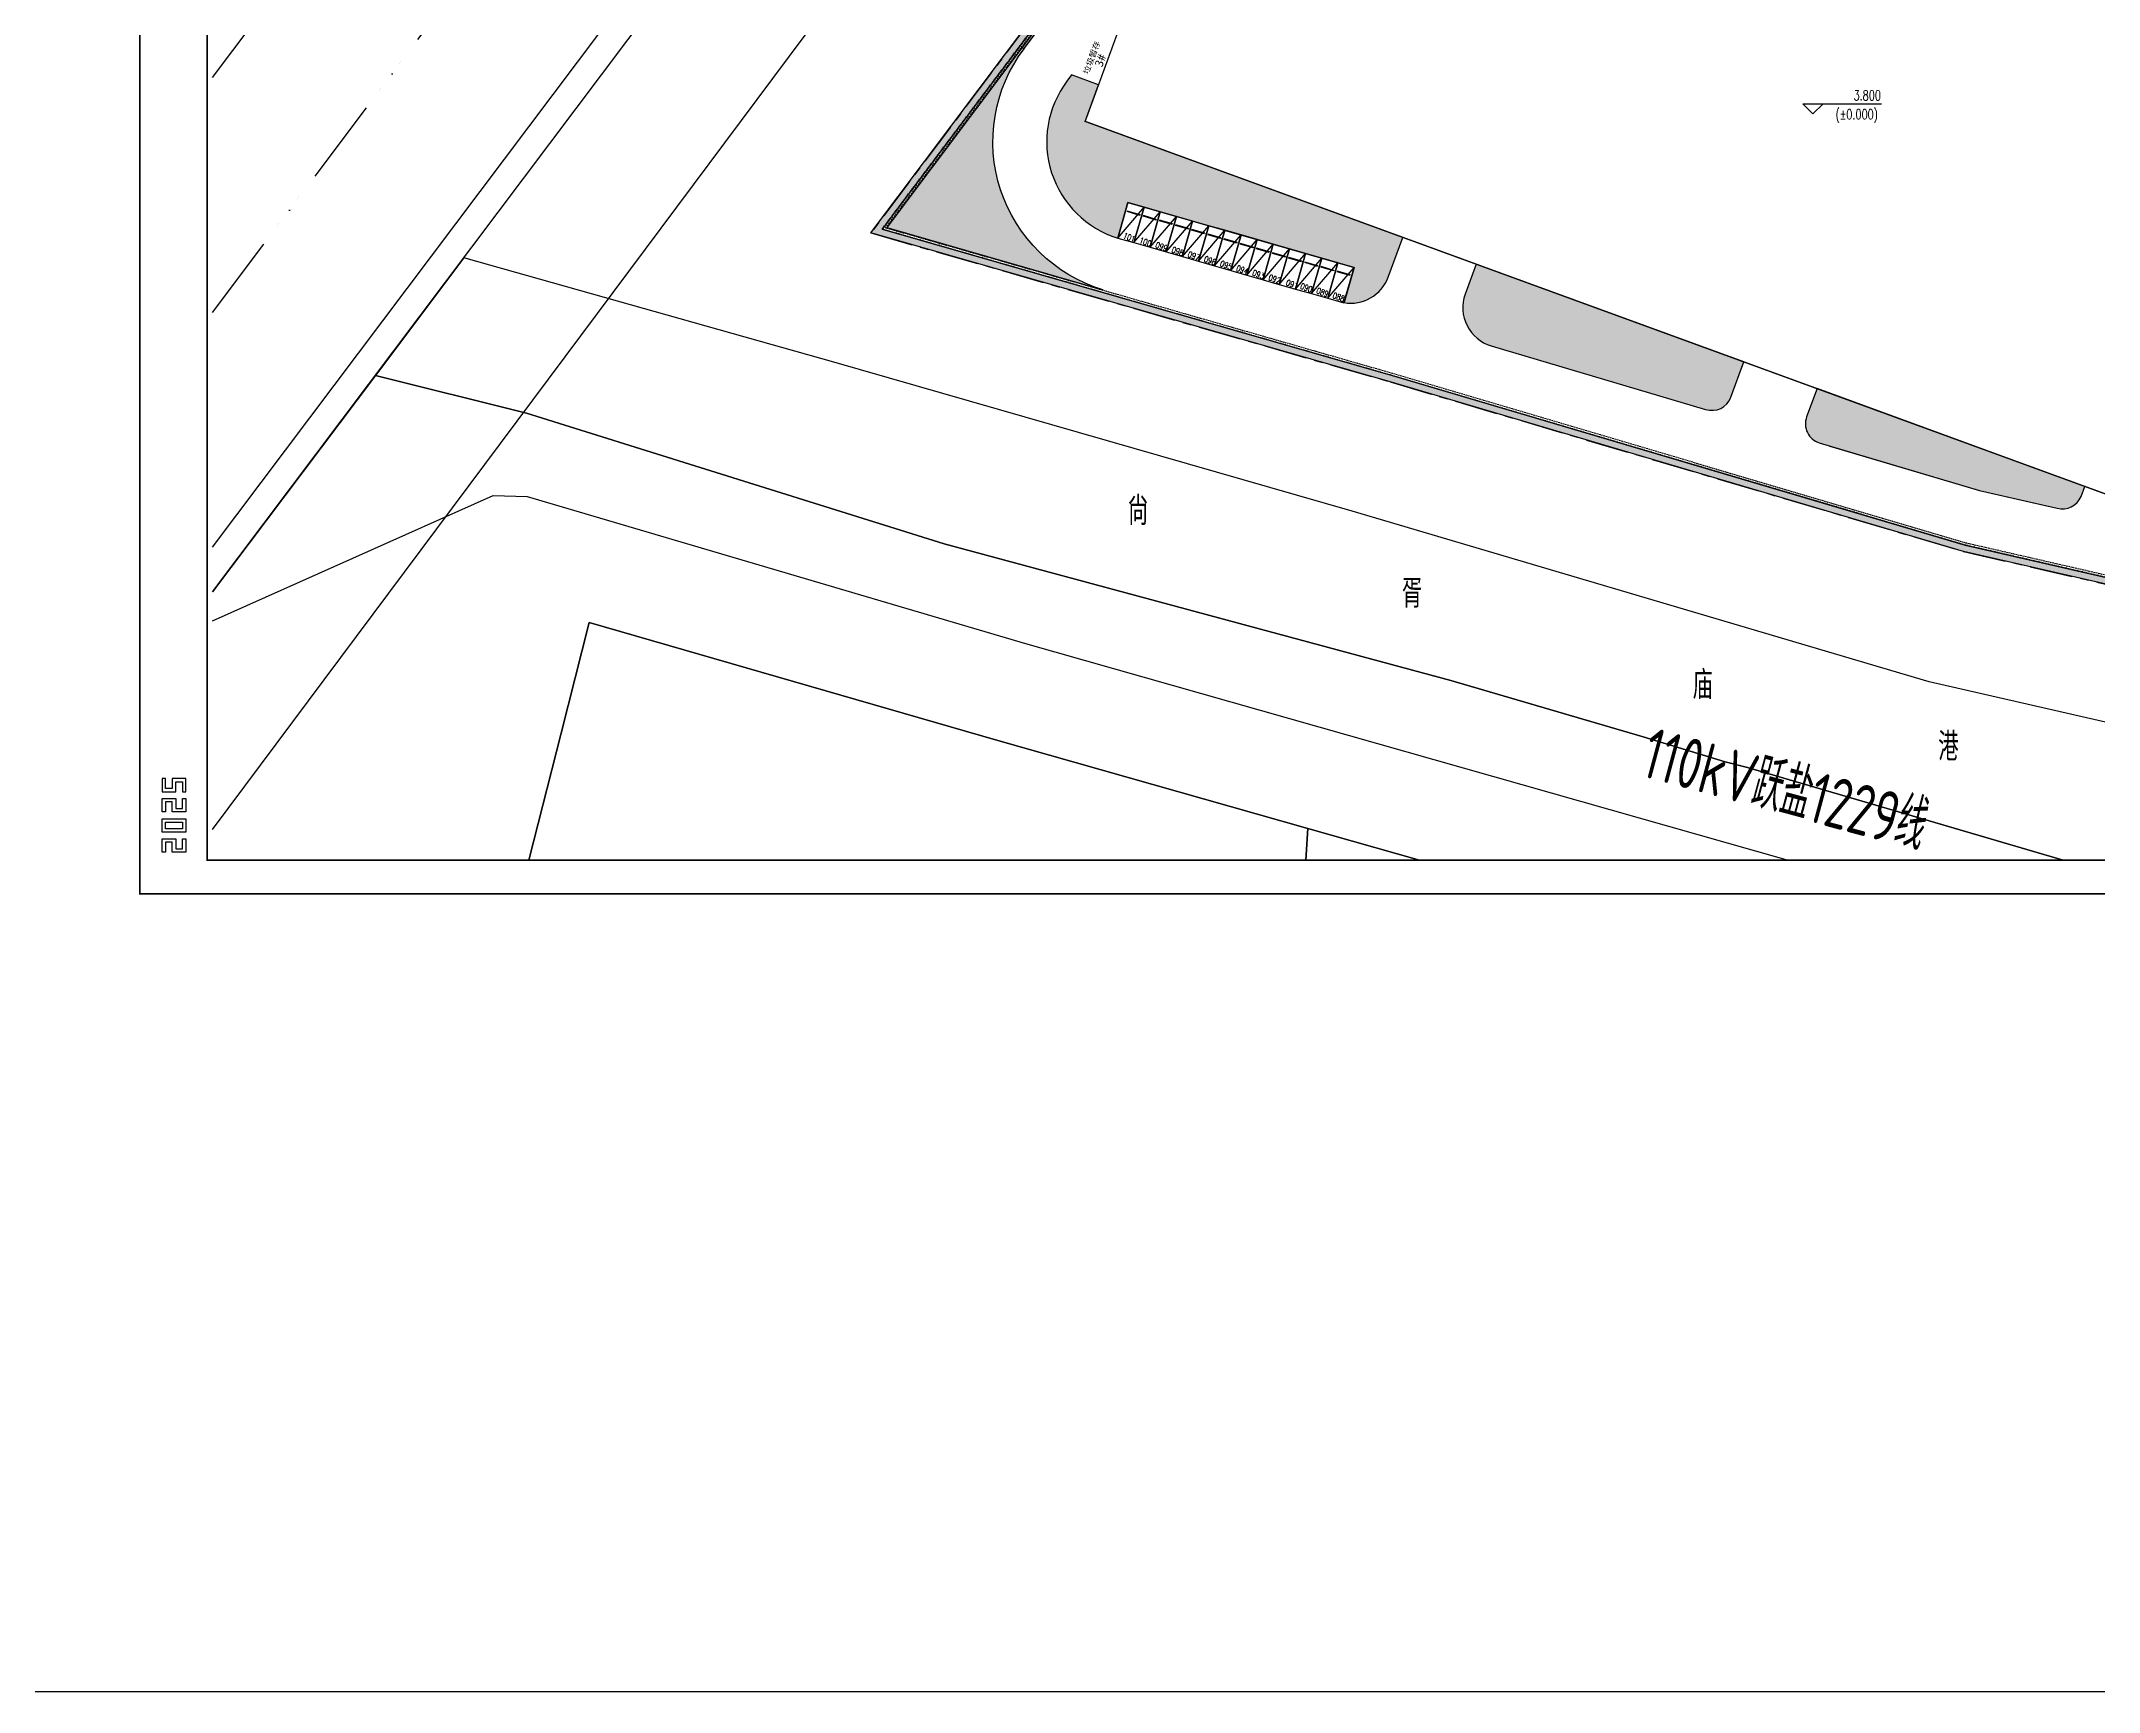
# Model space of a CAD drawing. Extents: x 40587477144 to 40590102100, y 3379967887 to 3381819730.
# Drawn here: x 40589367395 to 40589673491, y 3379967887 to 3380213572 of the extents above; entities that cross this region are included whole.
import ezdxf
from ezdxf.enums import TextEntityAlignment as Align

# ---------------------------------------------------------------- set-up
doc = ezdxf.new("R2010")
doc.units = 0
doc.header["$LTSCALE"] = 1000
doc.header["$MEASUREMENT"] = 0
for name, pattern in [('CENTER', [50.800000000000004, 31.75, -6.35, 6.35, -6.35]), ('DASH', [0.35, 0.25, -0.1]), ('DASHDOT', [25.399999999999995, 12.7, -6.349999999999999, 0, -6.349999999999999]), ('PHANTOM2', [31.749999999999986, 15.875, -3.174999999999999, 3.174999999999999, -3.174999999999999, 3.174999999999999, -3.174999999999999])]:
    doc.linetypes.add(name, pattern=pattern)
doc.layers.get('Defpoints').update_dxf_attribs({"color": 210})
for name, color, linetype in [('0-cxFrame', 155, 'Continuous'), ('0-HX', 1, 'Continuous'), ('00-GHBJ', 7, 'Continuous'), ('00-HLBJ', 5, 'Continuous'), ('A-Car', 155, 'Continuous'), ('A-CURTAIN', 84, 'Continuous'), ('A-LIN-V', 9, 'Continuous'), ('A-SFCE', 30, 'Continuous'), ('AS-WALL', 40, 'Continuous'), ('Car 无障碍', 1, 'Continuous'), ('JT-路缘石线', 5, 'Continuous'), ('JT-道路中心线', 1, 'DASHDOT'), ('JT-道路名称', 7, 'Continuous'), ('JT-道路红线', 7, 'Continuous'), ('PUB_TEXT', 7, 'Continuous'), ('YD-规划单元', 6, 'PHANTOM2'), ('建-文字', 7, 'Continuous'), ('总-标高', 3, 'Continuous'), ('管线文字标注', 7, 'Continuous'), ('高压线', 210, 'Continuous')]:
    doc.layers.add(name, color=color, linetype=linetype)
doc.layers.add('0-cxText', color=131, linetype='Continuous', lineweight=25)
doc.styles.add('A-STANDARD', font='SIMPLEX', dxfattribs={"bigfont": 'GBCBIG'})
doc.styles.add('cx_tuming', font='simhei.ttf')
doc.styles.add('cx_tuqian1', font='')
doc.styles.get("Standard").update_dxf_attribs({"font": 'GBENOR', "width": 0.7, "bigfont": 'GBCBIG'})
doc.styles.add('黑体', font='simhei.ttf', dxfattribs={"height": 12})
doc.styles.get('cx_tuqian1').set_extended_font_data('SimSun')
pattern_1 = [(19.99999999999998, (440.107795715332, 194.2398300170898), (956.275963936384, 2050.740422578524), [240, -48, 64, -48, 240, -960]), (19.99999999999998, (348.5154342651367, 211.9834671020508), (956.275963936384, 2050.740422578524), [160, -120, 240, -120, 160, -800]), (19.99999999999998, (655.8504104614258, 1004.918022155762), (956.275963936384, 2050.740422578524), [200, -80, 200, -1120]), (19.99999999999998, (-205.3501281738281, 1032.003547668457), (956.275963936384, 2050.740422578524), [80, -160, 80, -1280]), (110, (-54.99931335449219, 1086.72677230835), (-2050.740422578524, 956.275963936384), [143.9999999999999, -1456]), (110, (724.3924865722656, 348.7915229797363), (-2050.740422578524, 956.275963936384), [159.9999999999999, -1440]), (110, (881.3766403198242, 1087.002857208252), (-2050.740422578524, 956.275963936384), [159.9999999999999, -1440]), (65.00000000000001, (925.3208694458008, 404.8966331481934), (-547.2322293314808, 1503.508193286057), [160, -2102.7416992]), (154.9999999999999, (534.4087371826172, 262.6162528991699), (-1503.508193286057, -547.2322293314808), [160, -2102.741699199999]), (83.43494882, (877.4794540405273, 395.9972076416016), (-547.2322292444445, 1503.508193285503), [160, -3417.7087632]), (95.96375653, (799.5678939819336, 376.1531410217285), (-547.2322291846804, 1503.508193052025), [159.9999999999999, -6436.969001599999]), (95.96375653, (956.5520477294922, 1114.364471435547), (-547.2322291846804, 1503.508193052025), [128, -6468.969001599999]), (95.96375653, (-24.92916107177734, 1097.671417236328), (-547.2322291846804, 1503.508193052025), [112, -6484.969001599998]), (124.03624347, (649.2170791625977, 321.4299125671387), (-547.2322292935037, 1503.508193012417), [160, -6436.9690016]), (124.03624347, (806.2012252807617, 1059.641246795654), (-547.2322292935037, 1503.508193012417), [128, -6468.9690016]), (124.03624347, (-85.06947326660156, 1075.782127380371), (-547.2322292935037, 1503.508193012417), [112, -6484.9690016]), (136.5650512, (576.7778244018555, 286.5507621765137), (-547.2322299226216, 1503.508193038666), [159.9999999999999, -3417.706876319999])]

# ---------------------------------------------------------------- blocks, each defined once
blk = doc.blocks.new('GGRrrrr')
at = {"layer": 'A-CURTAIN'}
h = blk.add_hatch(dxfattribs=at)
h.set_pattern_fill('草坪或沼泽', color=0, scale=400, angle=19.99999999999998)
h.set_pattern_definition(pattern_1)
h.paths.add_polyline_path([(1393117.320922852, 618300.9193000793), (1393292.936767578, 540880.4741477966), (1330517.002159119, 532866.5696678162), (1241737.975387573, 527102.5202484131), (1161598.890319824, 521245.7613601685), (1240382.850791931, 783371.5528144836), (1244595.073738098, 797109.7279624939), (1261185.678756714, 852563.1131820679), (1335771.367614746, 847453.3053207397), (1355485.375518799, 842594.5098495483), (1380777.422203064, 840861.7712898254), (1392639.610717773, 828900.035358429), (1392845.235137939, 738250.2696037292), (1391845.237701416, 738248.0012702942), (1391806.246421814, 755447.9559936523), (1391306.45426178, 755446.8222770691), (1391785.831069946, 764447.9511528015), (1391640.544288635, 828487.3259391785), (1380332.88168335, 839889.8824043274), (1355330.389472961, 841602.7838134766), (1335616.381584167, 846461.5792884827), (1261914.650527954, 851510.8278846741), (1245552.140869141, 796819.8416023254), (1241339.732727051, 783081.0626220703), (1162974.660324097, 522348.9729347229), (1241669.135520935, 528100.1562232971), (1330421.199440002, 533862.4550628662), (1392290.937599182, 541760.6755371094), (1392117.323532104, 618298.6509666443)])
h.paths.add_polyline_path([(1393076.15146637, 636450.5321846008), (1392076.154045105, 636448.2638511658), (1392062.989784241, 641998.404788971), (1391563.607894897, 641997.2195243835), (1392041.628883362, 650998.2749595642), (1391886.520614624, 720048.3890342712), (1392886.518035889, 720050.6573638916)])
h = blk.add_hatch(dxfattribs=at)
h.set_pattern_fill('草坪或沼泽', color=0, scale=400, angle=19.99999999999998)
h.set_pattern_definition([(19.99999999999998, (440.107795715332, 194.2398300170898), (956.2759639363836, 2050.740422578524), [240, -48, 64, -48, 240, -960]), (19.99999999999998, (348.5154342651367, 211.9834671020508), (956.2759639363836, 2050.740422578524), [160, -120, 240, -120, 160, -800]), (19.99999999999998, (655.8504104614258, 1004.918022155762), (956.2759639363836, 2050.740422578524), [200, -80, 200, -1120]), (19.99999999999998, (-205.3501281738281, 1032.003547668457), (956.2759639363836, 2050.740422578524), [80, -160, 80, -1280]), (110, (-54.99931335449219, 1086.72677230835), (-2050.740422578524, 956.2759639363836), [143.9999999999999, -1456]), (110, (724.3924865722656, 348.7915229797363), (-2050.740422578524, 956.2759639363836), [159.9999999999999, -1440]), (110, (881.3766403198242, 1087.002857208252), (-2050.740422578524, 956.2759639363836), [159.9999999999999, -1440]), (65.00000000000001, (925.3208694458008, 404.8966331481934), (-547.2322293314807, 1503.508193286057), [160, -2102.7416992]), (154.9999999999999, (534.4087371826172, 262.6162528991699), (-1503.508193286057, -547.2322293314807), [160, -2102.741699199999]), (83.43494882, (877.4794540405273, 395.9972076416016), (-547.2322292444445, 1503.508193285503), [160, -3417.7087632]), (95.96375653, (799.5678939819336, 376.1531410217285), (-547.2322291846804, 1503.508193052025), [159.9999999999999, -6436.969001599999]), (95.96375653, (956.5520477294922, 1114.364471435547), (-547.2322291846804, 1503.508193052025), [128, -6468.969001599999]), (95.96375653, (-24.92916107177734, 1097.671417236328), (-547.2322291846804, 1503.508193052025), [112, -6484.969001599998]), (124.03624347, (649.2170791625977, 321.4299125671387), (-547.2322292935037, 1503.508193012417), [160, -6436.9690016]), (124.03624347, (806.2012252807617, 1059.641246795654), (-547.2322292935037, 1503.508193012417), [128, -6468.9690016]), (124.03624347, (-85.06947326660156, 1075.782127380371), (-547.2322292935037, 1503.508193012417), [112, -6484.9690016]), (136.5650512, (576.7778244018555, 286.5507621765137), (-547.232229922622, 1503.508193038667), [159.9999999999999, -3417.706876319999])])
edge = h.paths.add_edge_path()
edge.add_line((1391002.783584595, 755446.1334381104), (1391033.862896324, 755969.2298610318))
edge.add_line((1391033.86289978, 755969.2298622131), (1391484.60933056, 764440.2374043328))
edge.add_line((1391484.609329224, 764440.2374038696), (1391240.917746339, 828322.242167785))
edge.add_line((1391240.917747498, 828322.2421684265), (1380155.065434195, 839501.1268444082))
edge.add_line((1380155.065429688, 839501.1268424988), (1355268.395031075, 841206.093397873))
edge.add_line((1355268.39503479, 841206.0933990479), (1335554.387081419, 846064.8888675765))
edge.add_line((1335554.387077332, 846064.8888664246), (1262206.239214119, 851089.9137592164))
edge.add_line((1262206.239219666, 851089.9137611389), (1173161.430034699, 554852.1791891612))
edge.add_line((1173161.430030823, 554852.1791877747), (1173522.489795612, 554879.6278408373))
edge.add_line((1173522.4897995, 554879.6278419495), (1259298.694751966, 840247.1814245735))
edge.add_line((1259298.694747925, 840247.1814231873), (1260664.251583645, 840250.287743258))
edge.add_line((1260664.251579285, 840250.2877464294), (1260650.720505403, 845748.0085758491))
edge.add_line((1260650.72051239, 845748.0085716248), (1335651.042472096, 845918.1516353745))
edge.add_line((1335651.042472839, 845918.151638031), (1335663.543034486, 840420.7167655955))
edge.add_line((1335663.543029785, 840420.7167663574), (1342663.498677632, 840436.620142065))
edge.add_line((1342663.498680115, 840436.6201400757), (1342656.698541388, 843434.4194341273))
edge.add_line((1342656.698539734, 843434.4194335938), (1345656.684828249, 843441.2245361431))
edge.add_line((1345656.684829712, 843441.2245368958), (1345663.514863657, 840443.5152480957))
edge.add_line((1345663.514862061, 840443.515247345), (1365660.002805453, 840488.87754378))
edge.add_line((1365660.002807617, 840488.8775444031), (1374552.106933233, 839873.2337869616))
edge.add_arc((1367357.655082703, 824128.4532546997), 17310.63983173795, 5.5802626876526915, 65.44234737564938, ccw=False)
edge.add_line((1384586.259040833, 825811.7408561707), (1385552.940604924, 825812.0992239242))
edge.add_line((1385552.940605164, 825812.0992240906), (1390246.63666195, 825822.7249858105))
edge.add_line((1390246.636665344, 825822.72498703), (1390404.911168448, 755445.2751032704))
edge.add_line((1390404.911170959, 755445.2751045227), (1391002.783589707, 755446.1334401162))
h = blk.add_hatch(dxfattribs=at)
h.set_pattern_fill('草坪或沼泽', color=0, scale=400, angle=19.99999999999998)
h.set_pattern_definition(pattern_1)
edge = h.paths.add_edge_path()
edge.add_line((1173512.305244446, 554845.7449989319), (1173155.085936737, 554831.0713842202))
edge.add_line((1173155.0859375, 554831.0713844299), (1163524.968235145, 522790.2575555341))
edge.add_line((1163524.968238831, 522790.2575569153), (1188194.999978613, 524593.2033733372))
edge.add_line((1188194.999977112, 524593.2033729553), (1196898.305926643, 525229.2620976403))
edge.add_arc((1195519.698471069, 548182.0357627869), 22994.13789069359, 163.1539962715134, 273.4372146258146, ccw=False)
h = blk.add_hatch(dxfattribs=at)
h.set_pattern_fill('草坪或沼泽', color=0, scale=400, angle=19.99999999999998)
h.set_pattern_definition(pattern_1)
edge = h.paths.add_edge_path()
edge.add_line((1185763.953125, 553630.0568504333), (1181497.566036912, 553620.3790911356))
edge.add_line((1181497.56603241, 553620.3790893555), (1181163.316101037, 552508.3680380676))
edge.add_arc((1195532.515228271, 548191.2631492615), 15003.70881224868, 163.2775469475754, 272.9902600297627)
edge.add_line((1196315.20161438, 533207.983127594), (1195914.317433031, 538693.353841225))
edge.add_line((1195914.317428589, 538693.3538398743), (1230821.221517936, 541244.4351195028))
edge.add_line((1230821.22151947, 541244.4351196289), (1231217.218756597, 535825.9330934063))
edge.add_line((1231217.21875, 535825.9330940247), (1231219.128530798, 535799.8013059333))
edge.add_arc((1230091.420585632, 541693.2821273804), 6000.403436568175, 280.8325127464313, 359.2841170360192)
edge.add_line((1236091.355659485, 541618.3119468689), (1236076.986068722, 547944.4649811573))
edge.add_line((1236076.986068726, 547944.4649810791), (1185777.108986019, 547830.3659859998))
edge.add_line((1185777.108985901, 547830.3659858704), (1185763.953120482, 553630.0568484234))
h = blk.add_hatch(dxfattribs=at)
h.set_pattern_fill('草坪或沼泽', color=0, scale=400, angle=19.99999999999998)
h.set_pattern_definition(pattern_1)
edge = h.paths.add_edge_path()
edge.add_arc((1287086.611854553, 542474.2940864563), 3002.944574341888, 271.8572850416933, 359.9882297803063)
edge.add_line((1290089.556358337, 542473.677192688), (1290076.840876741, 548066.6175288585))
edge.add_line((1290076.84085083, 548066.617527008), (1247676.955272955, 547970.7161664492))
edge.add_line((1247676.955276489, 547970.7161712646), (1247687.75114993, 543196.960539914))
edge.add_arc((1253679.12134552, 543301.8079109192), 5992.287504082803, 181.0025584380961, 272.842281492802)
edge.add_line((1253976.259872437, 537316.8920173645), (1287183.937472948, 539472.9270909346))
edge = h.paths.add_edge_path()
edge.add_line((1329616.456428528, 542227.8923683167), (1341359.964062779, 543727.0552054652))
edge.add_arc((1341073.685401917, 546723.1906356812), 3009.781217659443, 275.4580023213756, 357.3877285112058)
edge.add_line((1344080.338951111, 546586.0140037537), (1344076.702546852, 548189.1094326916))
edge.add_line((1344076.702545166, 548189.1094322205), (1301676.806858308, 548096.0561051675))
edge.add_line((1301676.806861877, 548096.0561065674), (1301686.987860365, 543605.704719515))
edge.add_arc((1304689.737319946, 543616.8256759644), 3002.77005395695, 180.2121991850287, 271.7484849628892)
edge.add_line((1304781.358085632, 540615.4537162781), (1329616.456429699, 542227.8923684977))
at = {"layer": 'A-CURTAIN', "color": 0}
for p, q in [((1306434.546836853, 540722.7883224487), (1329616.456428528, 542227.8923683167)), ((1329616.456428528, 542227.8923683167), (1340425.714805603, 543607.7900123596)), ((1188194.999992371, 524652.3215293884), (1188194.999977112, 524593.2033729553))]:
    blk.add_line(p, q, dxfattribs=at)
for points in [[(1393292.936767578, 540880.4741477966), (1330517.002159119, 532866.5696678162), (1241737.975387573, 527102.5202484131), (1161598.890319824, 521245.7613601685), (1240382.850791931, 783371.5528144836), (1244595.073738098, 797109.7279624939), (1261185.678756714, 852563.1131820679)], [(1261914.650527954, 851510.8278846741), (1245552.140869141, 796819.8416023254), (1241339.732727051, 783081.0626220703), (1162974.660324097, 522348.9729347229), (1241669.135520935, 528100.1562232971), (1330421.199440002, 533862.4550628662), (1392290.937599182, 541760.6755371094)], [(1262206.239219666, 851089.9137611389), (1173161.430030823, 554852.1791877747), (1173522.4897995, 554879.6278419495), (1259298.694747925, 840247.1814231873)]]:
    blk.add_lwpolyline(points, dxfattribs=at)
blk.add_lwpolyline([(1173512.305244446, 554845.7449989319), (1173155.0859375, 554831.0713844299), (1163524.968238831, 522790.2575569153), (1188194.999977112, 524593.2033729553), (1196898.305923462, 525229.262096405, -0.5221387178512485), (1173512.305244446, 554845.7449989319)], format="xyb", dxfattribs=at)
for points in [[(1185763.953125, 553630.0568504333), (1181497.56603241, 553620.3790893555), (1181163.316101074, 552508.3680381775, 0.5189748700477782), (1196315.20161438, 533207.983127594), (1196315.20161438, 533207.983127594), (1195914.317428589, 538693.3538398743), (1230821.22151947, 541244.4351196289), (1231217.21875, 535825.9330940247), (1231219.12853241, 535799.8013038635, 0.3563377193979856), (1236091.355659485, 541618.3119468689), (1236076.986068726, 547944.4649810791), (1185777.108985901, 547830.3659858704)], [(1287183.937469482, 539472.9270896912, 0.4046909998279155), (1290089.556358337, 542473.677192688), (1290076.84085083, 548066.617527008), (1247676.955276489, 547970.7161712646), (1247687.751121521, 543196.9605369568, 0.423649714596616), (1253976.259872437, 537316.8920173645)], [(1329616.456428528, 542227.8923683167), (1341359.964065552, 543727.0552062988, 0.3735352288341908), (1344080.338951111, 546586.0140037537), (1344076.702545166, 548189.1094322205), (1301676.806861877, 548096.0561065674), (1301686.987861633, 543605.7047195435, 0.4220889648508855), (1304781.358085632, 540615.4537162781)]]:
    blk.add_lwpolyline(points, format="xyb", close=True, dxfattribs=at)
blk = doc.blocks.new('建筑-停车位-2400x5300')
at = {"color": 0}
blk.add_lwpolyline([(-49.99999999813735, 199.9999999757856), (-50.00000090897083, -5299.999999886379), (2449.999999089167, -5299.999999826774), (2449.999999998137, 200.0000000335276)], close=True, dxfattribs=at)
for points in [[(2449.999999998137, 200.0000000335276), (-50.00000090897083, -5299.999999886379)], [(199.9999990900978, -3953.625492763415), (2199.999999090098, -3953.625492763415)], [(199.9999990900978, -4053.625492763415), (199.9999990900978, -3953.625492763415)], [(199.9999990900978, -4053.625492763415), (2199.999999090098, -4053.625492763415)], [(2199.999999090098, -4053.625492763415), (2199.999999090098, -3953.625492763415)]]:
    blk.add_lwpolyline(points, dxfattribs=at)
blk = doc.blocks.new('A$C10711624')
at = {"extrusion": (3.134021904840889e-20, -1.664658296498927e-06, 0.9999999999986144)}
h = blk.add_hatch(dxfattribs=at)
h.set_pattern_fill('ANSI31', color=0, scale=100, angle=-179.9999999999949)
h.set_pattern_definition([(225.0000000000051, (3800.007419287693, 5500.006425840314), (112.2532015133746, -112.2532015133545), [])])
h.paths.add_polyline_path([(1200.007419167086, 500.0064266760751), (1200.007419167086, 6000.006425846401), (0.007419226691126823, 6000.006425853851), (0.007419107481837273, 500.0064266760751)])
at = {"extrusion": (3.13402190484087e-20, -1.664658296498927e-06, 0.9999999999986144)}
h = blk.add_hatch(color=0, dxfattribs=at)
edge = h.paths.add_edge_path()
edge.add_arc((2375.417937817052, 4361.973326195031), 142.5068755969405, 270, 630)
at = {"color": 0, "extrusion": (3.102258169318817e-20, -1.664658296498927e-06, 0.9999999999986144)}
for points in [[(1200.007419167086, 500.0064266760752), (1200.007419167086, 6000.006425846402), (0.007419226691126823, 6000.006425853852), (0.007419107481837273, 500.0064266760752)], [(3700.007419167086, 500.0064266798005), (3700.007419167086, 6000.006425850127), (1200.007419167086, 6000.006425846402), (1200.007419167086, 500.0064266760752)]]:
    blk.add_lwpolyline(points, close=True, dxfattribs=at)
at = {"color": 0, "extrusion": (3.102258169318817e-20, -1.664658296498927e-06, 0.9999999999986144), "const_width": 37.49999999999998}
blk.add_lwpolyline([(2203.362415611744, 3930.752950630222, 1.547199659181741), (2923.838705956936, 3129.742450060216)], format="xyb", dxfattribs=at)
for points in [[(2375.420530080795, 4266.588223728888), (2375.441022336483, 3512.625412534414), (2777.793970346451, 3512.640425152568), (2969.436802983284, 3085.194018999411), (3005.555261850357, 3085.19771862991)], [(2375.427981853485, 3992.420153154683), (2791.261956214905, 3992.432474503916)]]:
    blk.add_lwpolyline(points, dxfattribs=at)
at = {"color": 0}
blk.add_circle((2375.417937815189, 4361.973326195497), 142.5068755969404, dxfattribs=at)
at = {"layer": 'Defpoints', "color": 0, "linetype": 'DASH', "extrusion": (3.102258169318817e-20, -1.664658296498927e-06, 0.9999999999986144)}
blk.add_lwpolyline([(3400.007419286296, 800.0064266629867), (3400.007419286296, 5700.006425822237), (1500.007419226691, 5700.006425833413), (1500.007419286296, 800.0064266518108)], close=True, dxfattribs=at)
blk = doc.blocks.new('G$C29A62568')
at = {"layer": 'A-Car', "color": 8, "extrusion": (7.103892189259454e-08, 1.937544352733996e-07, 0.9999999999999788), "rotation": 159.8002921507157}
for p in [(40588256577.38121, 3380449758.728107, 3538.323122636224), (40588258923.61811, 3380448895.49457, 3538.32312205504), (40588261269.85518, 3380448032.261038, 3538.323121473863), (40588263616.09207, 3380447169.027505, 3538.323120892682), (40588265962.32903, 3380446305.793968, 3538.3231203115), (40588268308.56599, 3380445442.560435, 3538.323119730317), (40588270654.8029, 3380444579.326898, 3538.32311914913), (40588273001.03992, 3380443716.093363, 3538.323118567956), (40588275347.27688, 3380442852.859831, 3538.323117986768), (40588277693.51389, 3380441989.626299, 3538.323117405595), (40588280039.75075, 3380441126.392764, 3538.323116824407), (40588282385.98769, 3380440263.159228, 3538.323116243229), (40588284732.22476, 3380439399.925698, 3538.323115662043), (40588287078.46161, 3380438536.69216, 3538.323115080865), (40588289424.69863, 3380437673.458623, 3538.323114499681), (40588291770.93558, 3380436810.22509, 3538.323113918504), (40588294117.17253, 3380435946.991553, 3538.323113337318), (40588296463.40949, 3380435083.75802, 3538.323112756133), (40588298809.64639, 3380434220.524487, 3538.323112174942), (40588301155.88341, 3380433357.29095, 3538.323111593768), (40588303502.12032, 3380432494.057414, 3538.323111012583), (40588305848.35738, 3380431630.823884, 3538.323110431408), (40588308194.59428, 3380430767.590353, 3538.323109850227), (40588310540.83116, 3380429904.356815, 3538.32310926904), (40588312887.06821, 3380429041.123279, 3538.323108687862), (40588315233.30515, 3380428177.889746, 3538.323108106681), (40588317579.54218, 3380427314.656211, 3538.323107525498), (40588319925.77902, 3380426451.422675, 3538.323106944313), (40588322272.01603, 3380425588.189143, 3538.323106363127), (40588324618.25303, 3380424724.955591, 3538.323105781943)]:
    blk.add_blockref('建筑-停车位-2400x5300', p, dxfattribs=at)
at = {"layer": 'A-Car', "color": 8, "rotation": 69.79974337414957}
for p in [(40588364888.08628, 3380391400.523922, -3538.320014200602), (40588364024.83023, 3380389054.295223, -3538.320014200595), (40588362125.67509, 3380383892.608548, -3538.319911017199), (40588362988.91579, 3380386238.823462, -3538.3199110172), (40588361089.76972, 3380381077.133458, -3538.319807833801), (40588360226.51377, 3380378730.904765, -3538.319807833801), (40588359190.60838, 3380375915.429668, -3538.319704650399), (40588358327.35229, 3380373569.200977, -3538.319704650401), (40588356428.19093, 3380368407.497196, -3538.319601467004), (40588357291.44699, 3380370753.725884, -3538.319601467003), (40588355392.28556, 3380365592.022102, -3538.319498283605), (40588354529.02953, 3380363245.793411, -3538.319498283606), (40588353493.12414, 3380360430.318315, -3538.319395100206), (40588352629.86816, 3380358084.089624, -3538.319395100205), (40588350730.7067, 3380352922.385838, -3538.319291916808), (40588351593.96277, 3380355268.614532, -3538.319291916807), (40588349694.80133, 3380350106.910747, -3538.31918873341), (40588348831.54529, 3380347760.682054, -3538.319188733411), (40588347795.63992, 3380344945.20696, -3538.319085550013), (40588346932.38394, 3380342598.97827, -3538.319085550012), (40588345896.47857, 3380339783.503177, -3538.318982366612), (40588345033.2225, 3380337437.274486, -3538.318982366612)]:
    blk.add_blockref('建筑-停车位-2400x5300', p, dxfattribs=at)
at = {"layer": 'A-Car', "color": 8, "extrusion": (7.125858025611802e-08, 1.936736165651785e-07, 0.9999999999999788), "rotation": 69.79996271005484}
for p in [(40588309406.08829, 3380240605.250131, 3546.928726176754), (40588308542.84118, 3380238259.018132, 3546.92821025975), (40588306816.34744, 3380233566.554033, 3546.927178425763), (40588307679.59422, 3380235912.786137, 3546.927694342765), (40588305953.1004, 3380231220.322038, 3546.926662508775), (40588305089.85345, 3380228874.090045, 3546.926146591786), (40588304226.6064, 3380226527.858049, 3546.925630674793), (40588302500.11242, 3380221835.394011, 3546.924598840806), (40588303363.35951, 3380224181.62602, 3546.9251147578), (40588287738.58988, 3380181714.826343, 3546.915776660223), (40588286875.3428, 3380179368.59435, 3546.915260743227), (40588286012.09583, 3380177022.362355, 3546.914744826237), (40588284285.60179, 3380172329.89836, 3546.913712992247), (40588285148.84868, 3380174676.130357, 3546.914228909235), (40588283422.35475, 3380169983.666367, 3546.913197075255), (40588282559.10776, 3380167637.434373, 3546.912681158268), (40588281695.86073, 3380165291.202379, 3546.912165241275), (40588279969.36666, 3380160598.738385, 3546.911133407289), (40588280832.61381, 3380162944.970377, 3546.911649324284), (40588279106.1197, 3380158252.506391, 3546.910617490298), (40588278242.8726, 3380155906.274399, 3546.910101573297), (40588276516.37856, 3380151213.810406, 3546.909069739307), (40588277379.62555, 3380153560.042403, 3546.909585656307), (40588275653.13153, 3380148867.578413, 3546.908553822321), (40588274789.88445, 3380146521.346418, 3546.908037905318), (40588273063.39053, 3380141828.882429, 3546.907006071343), (40588273926.63745, 3380144175.114428, 3546.90752198833), (40588272200.14344, 3380139482.650435, 3546.906490154348), (40588271336.89648, 3380137136.418437, 3546.905974237359), (40588269610.40236, 3380132443.954448, 3546.904942403363), (40588270473.64933, 3380134790.186444, 3546.905458320357), (40588268747.15534, 3380130097.722453, 3546.904426486371), (40588267883.90831, 3380127751.490459, 3546.90391056938)]:
    blk.add_blockref('建筑-停车位-2400x5300', p, dxfattribs=at)
at = {"layer": 'A-Car', "color": 8, "extrusion": (7.110402563980044e-08, 1.939792531973538e-07, 0.9999999999999788), "rotation": 163.8498797130952}
for p in [(40588089603.94752, 3380184370.390601, 3541.662203707582), (40588092005.28809, 3380183675.003169, 3541.662239561829), (40588094406.62852, 3380182979.615665, 3541.662275416051), (40588096807.9691, 3380182284.228159, 3541.66231127028), (40588099209.30949, 3380181588.840579, 3541.662347124487), (40588101610.65007, 3380180893.453143, 3541.662382978732), (40588104011.99058, 3380180198.065649, 3541.662418832968), (40588106413.331, 3380179502.678143, 3541.66245468719), (40588108814.67158, 3380178807.290638, 3541.662490541421), (40588111216.01199, 3380178111.903201, 3541.662526395656), (40588113617.35254, 3380177416.515768, 3541.662562249898), (40588116018.69297, 3380176721.128335, 3541.662598104136), (40588118420.03384, 3380176025.7407, 3.402399852618601), (40588120821.37435, 3380175330.353193, 3.402399852616782)]:
    blk.add_blockref('建筑-停车位-2400x5300', p, dxfattribs=at)
at = {"layer": 'Car 无障碍', "color": 8, "extrusion": (1.853056329793375e-06, 2.155191310710992e-07, 0.99999999999826), "xscale": -1, "rotation": 249.7997433646088}
blk.add_blockref('A$C10711624', (40588342908.61985, 3380333690.396473, 72402.6913796022), dxfattribs=at)
at = {"layer": 'Car 无障碍', "color": 8, "extrusion": (1.853117541313055e-06, 2.156855201829052e-07, 0.9999999999982598), "rotation": 249.8049597788136}
blk.add_blockref('A$C10711624', (40588343322.92042, 3380334816.575572, 72405.73931512069), dxfattribs=at)
blk = doc.blocks.new('55555555555555555555555555555')
at = {"layer": '建-文字', "color": 0, "style": 'A-STANDARD', "width": 0.7058823529411765}
for s, p in [('001', (40588255175.73572, 3380450026.954892)), ('002', (40588257523.92146, 3380449169.036646)), ('003', (40588259872.10724, 3380448311.11838)), ('004', (40588262220.29298, 3380447453.200134)), ('005', (40588264568.47873, 3380446595.281897)), ('006', (40588266916.66447, 3380445737.363628)), ('007', (40588269264.85019, 3380444879.445397)), ('008', (40588271613.03593, 3380444021.527151)), ('009', (40588273961.22166, 3380443163.608886)), ('010', (40588276309.40746, 3380442305.690618)), ('011', (40588278657.59314, 3380441447.772399)), ('012', (40588281005.77895, 3380440589.854148)), ('013', (40588283353.96468, 3380439731.935868)), ('014', (40588285702.15034, 3380438874.017643)), ('015', (40588288050.33612, 3380438016.099382)), ('016', (40588290398.52189, 3380437158.181153)), ('017', (40588292746.70762, 3380436300.262877)), ('018', (40588295094.89336, 3380435442.344625)), ('019', (40588297362.20415, 3380434709.451086)), ('020', (40588299791.26477, 3380433726.508155)), ('021', (40588302139.45061, 3380432868.589908)), ('022', (40588304487.63634, 3380432010.671619)), ('023', (40588306888.44193, 3380431133.208655)), ('024', (40588309236.62766, 3380430275.290406)), ('025', (40588311584.81345, 3380429417.372149)), ('026', (40588313932.99922, 3380428559.453888)), ('027', (40588316281.18496, 3380427701.53563)), ('028', (40588318629.37065, 3380426843.617409)), ('029', (40588320978.28776, 3380425987.706183)), ('030', (40588323326.47305, 3380425129.787562)), ('031', (40588365148.2493, 3380391514.578084)), ('032', (40588364290.35524, 3380389166.383505)), ('033', (40588363260.79687, 3380386348.600646)), ('034', (40588362402.85613, 3380384000.423148)), ('035', (40588361373.32904, 3380381182.609478)), ('037', (40588359485.8613, 3380376016.618205)), ('036', (40588360515.38831, 3380378834.431922)), ('038', (40588358627.9205, 3380373668.440727)), ('039', (40588357598.39341, 3380370850.627021)), ('040', (40588356740.45265, 3380368502.449514)), ('041', (40588355710.92558, 3380365684.635822)), ('042', (40588354852.98481, 3380363336.458309)), ('044', (40588352965.51706, 3380358170.467064)), ('043', (40588353823.45784, 3380360518.644578)), ('045', (40588351935.98995, 3380355352.653385)), ('046', (40588351078.04917, 3380353004.475867)), ('047', (40588350048.52214, 3380350186.662158)), ('048', (40588349190.58139, 3380347838.484644)), ('050', (40588347289.53468, 3380342635.300797)), ('049', (40588348161.05437, 3380345020.670933)), ('051', (40588346273.5866, 3380339854.679692)), ('052', (40588345415.64581, 3380337506.50221)), ('053', (40588344386.11876, 3380334688.688513)), ('054', (40588343117.22328, 3380331215.689301)), ('056', (40588309155.40523, 3380238243.87326)), ('055', (40588310013.33698, 3380240592.054067)), ('057', (40588308297.47347, 3380235895.692429)), ('058', (40588307439.54171, 3380233547.511587)), ('059', (40588306581.58479, 3380231199.34)), ('061', (40588304865.74646, 3380226502.969159)), ('060', (40588305723.65326, 3380228851.159082)), ('062', (40588304007.81471, 3380224154.788365)), ('063', (40588303149.88295, 3380221806.607521)), ('101', (40588088737.00387, 3380184250.540771)), ('100', (40588091139.91292, 3380183560.592903)), ('099', (40588093542.82198, 3380182870.645033)), ('098', (40588095945.73098, 3380182180.697177)), ('097', (40588098348.64005, 3380181490.749302)), ('096', (40588100751.54911, 3380180800.80143)), ('095', (40588103154.45812, 3380180110.853571)), ('064', (40588288479.22685, 3380181652.724174)), ('094', (40588105557.36718, 3380179420.905703)), ('093', (40588107960.27628, 3380178730.957824)), ('092', (40588110363.18529, 3380178041.010108)), ('091', (40588112956.099, 3380177281.641963)), ('066', (40588286763.36335, 3380176956.362551)), ('065', (40588287621.29509, 3380179304.543322)), ('090', (40588115082.93716, 3380176748.730417)), ('089', (40588117485.84621, 3380176058.782547)), ('088', (40588119888.75526, 3380175368.834669)), ('067', (40588285905.43159, 3380174608.181744)), ('068', (40588285047.49985, 3380172260.000935)), ('069', (40588284189.56807, 3380169911.820123)), ('071', (40588282473.70458, 3380165215.458508)), ('070', (40588283331.63476, 3380167563.639879)), ('072', (40588281615.77283, 3380162867.277699)), ('073', (40588280757.84118, 3380160519.096885)), ('075', (40588279041.97762, 3380155822.73527)), ('074', (40588279899.90777, 3380158170.916683)), ('076', (40588278184.04587, 3380153474.554461)), ('077', (40588277326.11408, 3380151126.373654)), ('079', (40588275610.25056, 3380146430.012035)), ('078', (40588276468.18233, 3380148778.192845)), ('080', (40588274752.31883, 3380144081.831226)), ('081', (40588273894.3855, 3380141733.650973)), ('082', (40588273036.45536, 3380139385.469612)), ('084', (40588271303.44019, 3380134642.161589)), ('083', (40588272178.52361, 3380137037.288803)), ('085', (40588270462.65849, 3380132340.927742)), ('086', (40588269604.72832, 3380129992.746374)), ('087', (40588268746.79658, 3380127644.565565))]:
    blk.add_text(s, height=892.5, rotation=339.9297114345931, dxfattribs=at).set_placement(p)
blk = doc.blocks.new('TK22.A0 L(Dragon)')
at = {"layer": '0-cxFrame', "color": 7, "const_width": 0.5}
blk.add_lwpolyline([(0, 0), (-1189, 0), (-1189, 841), (0, 841)], close=True, dxfattribs=at)
at = {"layer": '0-cxFrame', "const_width": 0.5}
blk.add_lwpolyline([(-80, 10), (-1169, 10), (-1169, 831), (-80, 831)], close=True, dxfattribs=at)
at = {"layer": 'Defpoints', "color": 2}
for points in [[(-1181.372217987729, 34.37405134963985), (-1182.372217987729, 34.37405134963993), (-1182.372217987729, 30.37405134963985), (-1178.372217987729, 30.37405134963985), (-1178.372217987729, 33.37405134963985), (-1176.372217987729, 33.37405134963985), (-1176.372217987729, 30.37405134963985), (-1175.372217987729, 30.37405134963985), (-1175.372217987729, 34.37405134963985), (-1179.372217987729, 34.37405134963985), (-1179.372217987729, 31.37405134963985), (-1181.372217987729, 31.37405134963985), (-1181.372217987729, 34.37405134963985)], [(-1181.372217987729, 24.37405134963992), (-1182.372217987729, 24.37405134963985), (-1182.372217987729, 28.37405134963992), (-1178.372217987729, 28.37405134963992), (-1178.372217987729, 25.37405134963992), (-1176.372217987729, 25.37405134963992), (-1176.372217987729, 28.37405134963992), (-1175.372217987729, 28.37405134963992), (-1175.372217987729, 24.37405134963992), (-1179.372217987729, 24.37405134963992), (-1179.372217987729, 27.37405134963992), (-1181.372217987729, 27.37405134963992), (-1181.372217987729, 24.37405134963992)], [(-1181.372217987729, 12.37405134963992), (-1182.372217987729, 12.37405134963985), (-1182.372217987729, 16.37405134963992), (-1178.372217987729, 16.37405134963992), (-1178.372217987729, 13.37405134963992), (-1176.372217987729, 13.37405134963992), (-1176.372217987729, 16.37405134963992), (-1175.372217987729, 16.37405134963992), (-1175.372217987729, 12.37405134963992), (-1179.372217987729, 12.37405134963992), (-1179.372217987729, 15.37405134963992), (-1181.372217987729, 15.37405134963992), (-1181.372217987729, 12.37405134963992)]]:
    blk.add_lwpolyline(points, dxfattribs=at)
for points in [[(-1182.372217987729, 18.37405134963992), (-1182.372217987729, 22.37405134963992), (-1175.372217987729, 22.37405134963992), (-1175.372217987729, 18.37405134963992)], [(-1181.372217987729, 19.37405134963992), (-1181.372217987729, 21.37405134963992), (-1176.372217987729, 21.37405134963992), (-1176.372217987729, 19.37405134963992)]]:
    blk.add_lwpolyline(points, close=True, dxfattribs=at)
at = {"style": '黑体', "flags": 4}
blk.add_attdef('图幅', text='', height=3.3, dxfattribs=at).set_placement((-40, 3), align=Align.RIGHT)
at = {"layer": '0-cxText', "flags": 4}
for tag, height, style, p in [('建设单位', 3.5, 'cx_tuming', (-45, 240)), ('项目名称', 3.5, 'cx_tuming', (-45, 210)), ('子项名称', 3.5, 'cx_tuming', (-45, 180)), ('工程编号', 3.3, 'cx_tuqian1', (-35, 165)), ('图名1', 3.5, 'cx_tuming', (-45, 87)), ('图名2', 3.5, 'cx_tuming', (-45, 79)), ('图名3', 3.5, 'cx_tuming', (-45, 71)), ('出图日期', 3.3, 'cx_tuqian1', (-39, 60)), ('专业', 3.3, 'cx_tuqian1', (-55, 52)), ('图号', 3.3, 'cx_tuqian1', (-55, 44)), ('版次', 3.3, 'cx_tuqian1', (-20, 44))]:
    blk.add_attdef(tag, text='', height=height, dxfattribs=dict(at, style=style)).set_placement(p, align=Align.MIDDLE)
at = {"layer": 'Defpoints', "color": 6, "flags": 4}
for tag, height, style, p in [('tufu', 3.3, '黑体', (-12, 12)), ('dwfname', 4, 'cx_tuqian1', (-80, 3))]:
    blk.add_attdef(tag, text='', height=height, dxfattribs=dict(at, style=style)).set_placement(p, align=Align.RIGHT)

msp = doc.modelspace()

# ---------------------------------------------------------------- linework, layer by layer
at = {"layer": '0-HX', "linetype": 'CENTER', "ltscale": 0.2}
for p, q in [((40589568063.942, 3380162853.2), (40589653372.64201, 3380137607.1)), ((40589653372.642, 3380137607.1), (40589715054.542, 3380123451.4))]:
    msp.add_line(p, q, dxfattribs=at)
msp.add_lwpolyline([(40589813895.24646, 3380393980.898591), (40589806893.09981, 3380409302.927993), (40589783755.04839, 3380419662.492842), (40589766931.37378, 3380431029.725266), (40589698697.76943, 3380461579.853973), (40589663979.4409, 3380415266.100388), (40589655282.48067, 3380403827.430825), (40589490831.73977, 3380185028.900704), (40589568063.9409, 3380162853.200386), (40589653372.64089, 3380137607.100389), (40589715054.54089, 3380123451.400389)], close=True, dxfattribs=at)
at = {"layer": '00-GHBJ', "color": 8, "lineweight": -3}
for points in [[(40589668205.1401, 3380091657.2), (40589621203.342, 3380105459.5), (40589621203.342, 3380105459.5), (40589617895.142, 3380106324.8), (40589617895.142, 3380106324.8), (40589605725.242, 3380110004.7), (40589605725.242, 3380110004.7), (40589577094.942, 3380118412.2), (40589577094.942, 3380118412.2), (40589501711.642, 3380138734.1), (40589501711.642, 3380138734.1), (40589439577.242, 3380158223.4), (40589439577.242, 3380158223.4), (40589417128.442, 3380163829.5), (40589417128.442, 3380163829.5), (40589392885.75322, 3380131584.331925)], [(40589555836.342, 3380096380.5), (40589509690.542, 3380109506), (40589509690.542, 3380109506), (40589448918.142, 3380127037.2), (40589448918.142, 3380127037.2), (40589444765.642, 3380110573.2), (40589444765.642, 3380110573.2), (40589439931.02069, 3380091657.2)], [(40589444765.642, 3380110573.2), (40589448918.142, 3380127037.2), (40589448918.142, 3380127037.2), (40589509690.542, 3380109506), (40589509690.542, 3380109506), (40589555836.342, 3380096380.5), (40589555836.342, 3380096380.5), (40589572442.11784, 3380091657.2)], [(40589439931.01717, 3380091657.2), (40589444765.642, 3380110573.2)], [(40589555502.94075, 3380091657.2), (40589555836.342, 3380096380.5)], [(40589572442.11784, 3380091657.2), (40589555836.342, 3380096380.5), (40589555836.342, 3380096380.5), (40589555502.94075, 3380091657.2)]]:
    msp.add_lwpolyline(points, dxfattribs=at)
at = {"layer": '00-HLBJ', "color": 8}
msp.add_lwpolyline([(40589713038.24923, 3380103361.461239), (40589648260.26847, 3380118227.628645), (40589648260.26847, 3380118227.628645), (40589562433.36847, 3380143627.128645), (40589562433.36847, 3380143627.128645), (40589485318.66847, 3380165769.128645), (40589485318.66847, 3380165769.128645), (40589430283.24516, 3380181326.658241), (40589430283.24516, 3380181326.658241), (40589417128.44201, 3380163829.5), (40589417128.44201, 3380163829.5), (40589439577.24201, 3380158223.400001), (40589439577.24201, 3380158223.400001), (40589501711.64202, 3380138734.1), (40589501711.64202, 3380138734.1), (40589577094.94202, 3380118412.200001), (40589577094.94202, 3380118412.200001), (40589605725.24201, 3380110004.700001), (40589605725.24201, 3380110004.700001), (40589617895.14201, 3380106324.800001), (40589617895.14201, 3380106324.800001), (40589621203.34201, 3380105459.5), (40589621203.34201, 3380105459.5), (40589668205.14011, 3380091657.2)], dxfattribs=at)
at = {"layer": 'A-LIN-V', "color": 1}
msp.add_lwpolyline([(40587814360.14975, 3381424720.385408), (40590102100.07924, 3381424720.385408), (40590102100.07924, 3379967886.777117), (40587814360.14975, 3379967886.777117)], close=True, dxfattribs=at)
at = {"layer": 'A-SFCE', "linetype": 'DASH'}
for points in [[(40589736943.22045, 3380186275.2518), (40589714418.10886, 3380124623.454611), (40589653626.61252, 3380138574.811246), (40589568343.82142, 3380163813.243817), (40589492503.82979, 3380185589.19868), (40589656080.2026, 3380403224.398946), (40589664777.54151, 3380414663.566556), (40589699018.54659, 3380460340.577489), (40589766443.47521, 3380430152.515933), (40589783267.14992, 3380418785.283481), (40589801056.35935, 3380410820.547568), (40589806140.30674, 3380408544.319479), (40589812815.1216, 3380393938.554342), (40589790837.06477, 3380333784.059697), (40589787277.22997, 3380325498.369755)], [(40589736661.43875, 3380186378.203611), (40589714227.17925, 3380124975.070877), (40589653702.80399, 3380138865.124507), (40589568427.78556, 3380164101.256846), (40589493005.45679, 3380185757.288075), (40589656319.51819, 3380403043.488082), (40589665016.97177, 3380414482.806521), (40589699114.77972, 3380459968.794543), (40589766297.10567, 3380429889.353124), (40589783120.78036, 3380418522.120672), (40589800933.76739, 3380410546.738856), (40589805914.46883, 3380408316.736924), (40589812491.08414, 3380393925.851067), (40589790558.14065, 3380333894.832758), (40589787001.59286, 3380325616.793515)]]:
    msp.add_lwpolyline(points, dxfattribs=at)
at = {"layer": 'AS-WALL', "color": 20, "true_color": 0xf72408, "const_width": 200.0000000000001}
msp.add_lwpolyline([(40589529278.71108, 3380219628.731724), (40589522702.40094, 3380201629.203375), (40589697125.27341, 3380137902.038649), (40589722245.53068, 3380206656.82238), (40589564290.81921, 3380264367.177512)], close=True, dxfattribs=at)
at = {"layer": 'JT-路缘石线', "color": 8, "ltscale": 10}
msp.add_line((40589392885.75322, 3380138241.233315), (40589497763.54199, 3380277739), dxfattribs=at)
msp.add_lwpolyline([(40589392885.75322, 3380208139.30594), (40589464265.142, 3380303080.9), (40589541157.14199, 3380404092), (40589591345.34199, 3380470101.9), (40589600760.14199, 3380482661.1)], dxfattribs=at)
at = {"layer": 'JT-道路中心线', "color": 8, "flags": 128}
msp.add_lwpolyline([(40589392885.75322, 3380173190.251926), (40589481014.342, 3380290410), (40589557871.942, 3380391375.9), (40589608107.042, 3380457447.5), (40589641622.91913, 3380502157.2)], dxfattribs=at)
at = {"layer": 'JT-道路红线', "color": 8}
msp.add_lwpolyline([(40589392885.75322, 3380131584.317257), (40589500953.842, 3380275325.5), (40589577766.14199, 3380376231.9), (40589577769.14199, 3380376235.7), (40589577772.04199, 3380376239.6), (40589577774.94199, 3380376243.4), (40589631347.64199, 3380446704.8)], dxfattribs=at)
at = {"layer": 'YD-规划单元', "color": 8, "ltscale": 2, "const_width": 1, "flags": 128}
msp.add_lwpolyline([(40589642251.44628, 3380502157.2), (40589624499.54199, 3380477547.2), (40589558729.14199, 3380393357.8), (40589468800.242, 3380274194.2), (40589400778.94199, 3380183824), (40589392885.75322, 3380173332.789425)], dxfattribs=at)
at = {"layer": '总-标高', "color": 8}
for p, q in [((40589630968.34639, 3380202730.535805), (40589629468.34639, 3380204230.535805)), ((40589629468.34639, 3380204230.535805), (40589641168.34639, 3380204230.535805)), ((40589630968.34639, 3380202730.535805), (40589632468.34639, 3380204230.535805))]:
    msp.add_line(p, q, dxfattribs=at)
at = {"layer": '高压线', "color": 8}
for points in [[(40589392885.75322, 3380096223.224099), (40589695541.96588, 3380502157.2)], [(40589392885.75322, 3380127315.967916), (40589434629.74199, 3380145941.3), (40589439672.642, 3380145807.9), (40589513821.64199, 3380123927.5), (40589626942.842, 3380091751.7), (40589627279.34515, 3380091657.2)]]:
    msp.add_lwpolyline(points, dxfattribs=at)

# ---------------------------------------------------------------- block references
at = {"color": 8, "rotation": 339.7997433640027}
msp.add_blockref('GGRrrrr', (40588220693.66874, 3380096947.084455), dxfattribs=at)
at = {"extrusion": (-7.059998132795915e-08, -1.939148066761998e-07, 0.9999999999999787), "rotation": 0.1297468477867362}
msp.add_blockref('G$C29A62568', (9198870.997235857, -91903963.36278877, 17.1720991676288), dxfattribs=at)
at = {"layer": '0-cxFrame', "xscale": 500, "yscale": 500, "zscale": 500}
msp.add_blockref('TK22.A0 L(Dragon)', (40589976594.04819, 3380086657.200004), dxfattribs=at)
at = {"layer": 'A-LIN-V', "color": 8}
msp.add_blockref('55555555555555555555555555555', (1439521.541999817, 0), dxfattribs=at)

# ---------------------------------------------------------------- texts
at = {"layer": 'JT-道路名称', "color": 8}
for s, p in [('尙', (40589529066.19873, 3380141559.418992)), ('胥', (40589569816.81039, 3380129266.428649)), ('庙', (40589613051.07873, 3380115651.748741)), ('港', (40589649600.31979, 3380106464.937702))]:
    msp.add_text(s, height=4199.999999999997, rotation=7.334511762252986e-06, dxfattribs=at).set_placement(p)
at = {"layer": 'PUB_TEXT', "color": 8, "style": '黑体', "width": 1.1}
for s, height, p in [('垃圾暂存', 840.0000000000002, (40589523173.21021, 3380208551.824932)), ('3#', 1260, (40589525218.43685, 3380209603.845822))]:
    msp.add_text(s, height=height, rotation=69.79962398826267, dxfattribs=at).set_placement(p)
at = {"layer": '总-标高', "color": 8, "style": 'A-STANDARD', "width": 0.7058823529411765}
for s, p in [('3.800', (40589637018.34639, 3380204755.535805)), ('(%%P0.000)', (40589634318.34639, 3380201934.702472))]:
    msp.add_text(s, height=1487.5, dxfattribs=at).set_placement(p)
at = {"layer": '管线文字标注', "color": 8, "width": 0.7999999999999996}
msp.add_text('110kV跃盐1229线', height=7500.000000000004, rotation=344.9435323567133, dxfattribs=at).set_placement((40589605097.69197, 3380104237.401354))

doc.saveas('drawing.dxf')
